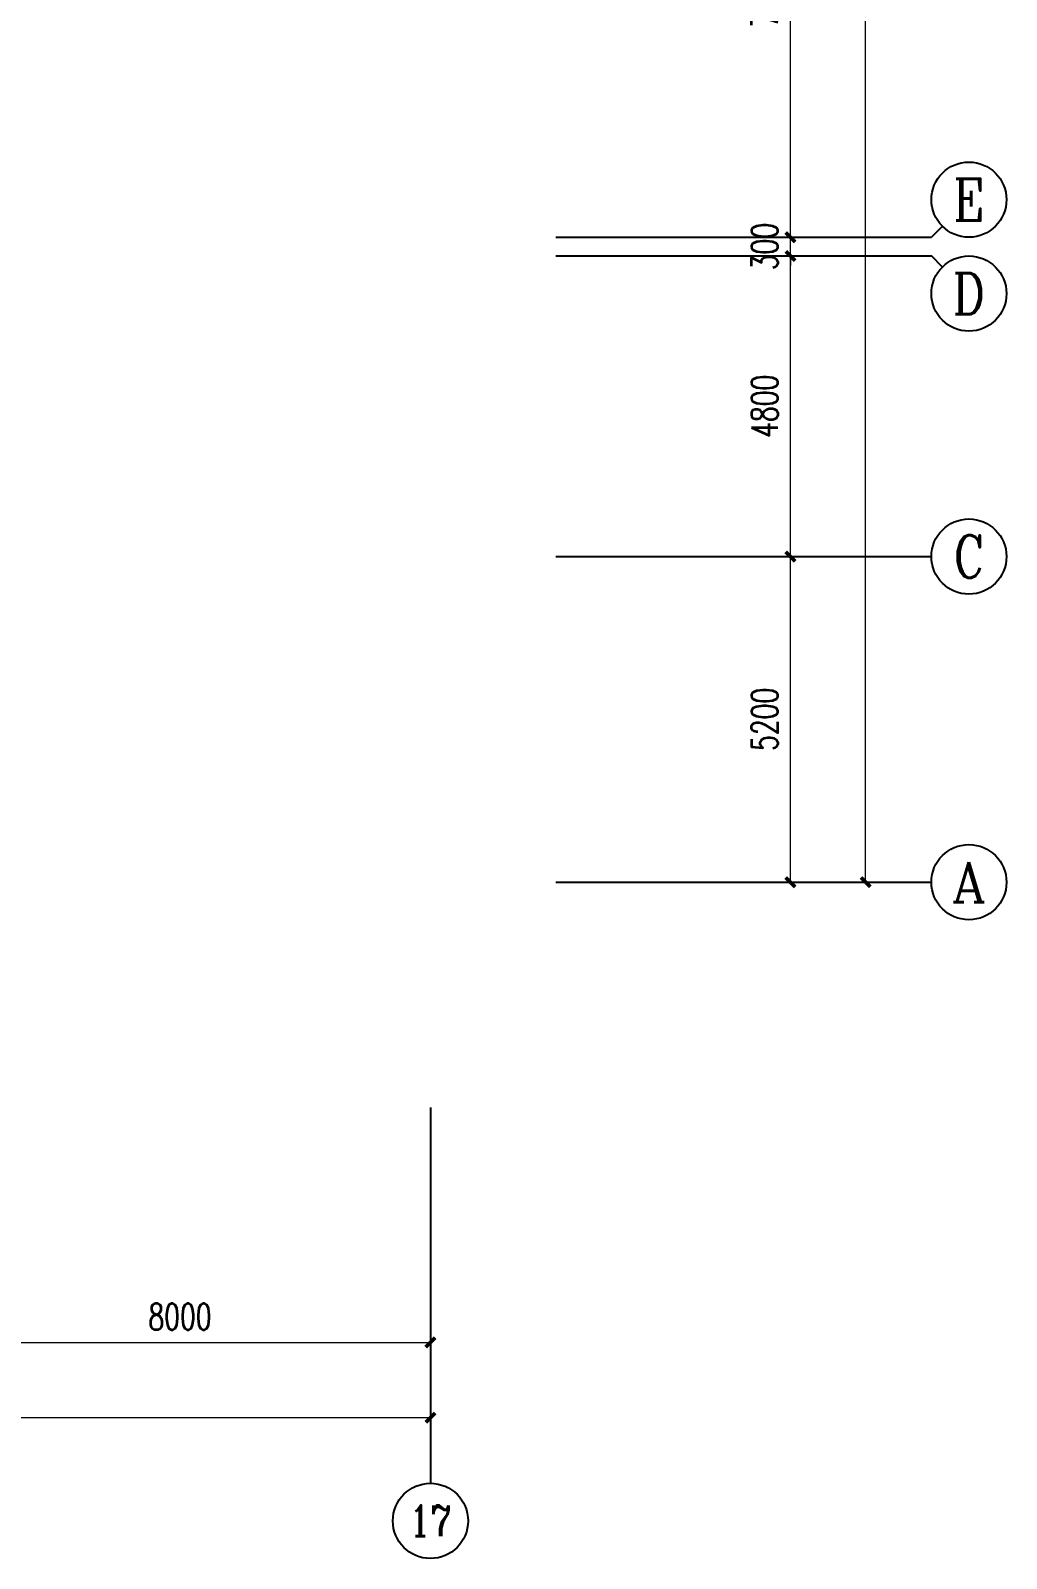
# Model space of a CAD drawing. Extents: x 0 to 302064749, y -59725395 to 1524223.
# Drawn here: x 1604369 to 1619957, y -317437 to -293037 of the extents above; entities that cross this region are included whole.
import ezdxf
from ezdxf.enums import TextEntityAlignment as Align

# ---------------------------------------------------------------- set-up
doc = ezdxf.new("R2010")
doc.units = 0
doc.header["$LTSCALE"] = 1000
doc.linetypes.add('DOTE', pattern=[2.42, 2, -0.2, 0.02, -0.2])
doc.layers.add('AXIS', color=3, linetype='Continuous')
doc.layers.add('AXIS_TEXT', color=7, linetype='Continuous')
doc.layers.add('DOTE', color=1, linetype='DOTE', lineweight=9, plot=False)
doc.layers.get('DOTE').off()
doc.styles.add('_TCH_AXIS', font='COMPLEX', dxfattribs={"bigfont": 'GBCBIG'})
doc.styles.add('A_DIM_T3', font='simplex.shx', dxfattribs={"width": 0.7, "bigfont": 'gbcbig.shx'})
doc.styles.add('COMPLEX', font='COMPLEX')
doc.dimstyles.new('_TCH_ARCH&&150', dxfattribs={"dimtxt": 420, "dimasz": 150, "dimexe": 375, "dimexo": 450, "dimgap": 202.5, "dimtad": 1, "dimdec": 0, "dimzin": 0, "dimdsep": 46, "dimtxsty": 'A_DIM_T3', "dimblk": 'ARCHTICK', "dimcen": 0.09, "dimclrt": 7, "dimazin": 2, "dimtfac": 1, "dimtdec": 0, "dimtix": 1, "dimtmove": 2, "dimatfit": 3, "dimfxl": 150, "dimtolj": 1, "dimtzin": 0, "dimarcsym": 0})

# ---------------------------------------------------------------- blocks, each defined once
blk = doc.blocks.new('_ArchTick')
at = {"color": 0, "linetype": 'ByBlock', "const_width": 0.4}
blk.add_lwpolyline([(-0.5, -0.5), (0.5, 0.5)], dxfattribs=at)
blk = doc.blocks.new('*D108')
at = {"layer": 'AXIS', "color": 0, "lineweight": -2, "transparency": 16777216}
for p, q in [((109150, 76000), (114025, 76000)), ((113650, 0), (113650, 76000)), ((109150, 0), (114025, 0))]:
    blk.add_line(p, q, dxfattribs=at)
at = {"layer": 'Defpoints', "color": 0, "transparency": 16777216}
for p in [(108700, 76000), (113650, 76000), (108700, 0)]:
    blk.add_point(p, dxfattribs=at)
at = {"layer": 'AXIS', "color": 0, "lineweight": -2, "transparency": 16777216, "xscale": 150, "yscale": 150, "zscale": 150}
for p, rotation in [((113650, 76000), 90), ((113650, 0), 270)]:
    blk.add_blockref('_ArchTick', p, dxfattribs=dict(at, rotation=rotation))
at = {"layer": 'AXIS', "color": 7, "transparency": 16777216, "insert": (113237.5, 38000), "char_height": 420, "attachment_point": 5, "rotation": 90, "style": 'A_DIM_T3'}
blk.add_mtext('\\A1;76000', dxfattribs=at)
blk = doc.blocks.new('*D109')
at = {"layer": 'AXIS', "color": 0, "lineweight": -2, "transparency": 16777216}
for p, q in [((109150, 5200), (112825, 5200)), ((112450, 0), (112450, 5200)), ((109150, 0), (112825, 0))]:
    blk.add_line(p, q, dxfattribs=at)
at = {"layer": 'Defpoints', "color": 0, "transparency": 16777216}
for p in [(108700, 5200), (112450, 5200), (108700, 0)]:
    blk.add_point(p, dxfattribs=at)
at = {"layer": 'AXIS', "color": 0, "lineweight": -2, "transparency": 16777216, "xscale": 150, "yscale": 150, "zscale": 150}
for p, rotation in [((112450, 5200), 90), ((112450, 0), 270)]:
    blk.add_blockref('_ArchTick', p, dxfattribs=dict(at, rotation=rotation))
at = {"layer": 'AXIS', "color": 7, "transparency": 16777216, "insert": (112037.5, 2600), "char_height": 420, "attachment_point": 5, "rotation": 90, "style": 'A_DIM_T3'}
blk.add_mtext('\\A1;5200', dxfattribs=at)
blk = doc.blocks.new('*D110')
at = {"layer": 'AXIS', "color": 0, "lineweight": -2, "transparency": 16777216}
for p, q in [((109150, 10000), (112825, 10000)), ((112450, 5200), (112450, 10000)), ((109150, 5200), (112825, 5200))]:
    blk.add_line(p, q, dxfattribs=at)
at = {"layer": 'Defpoints', "color": 0, "transparency": 16777216}
for p in [(108700, 10000), (112450, 10000), (108700, 5200)]:
    blk.add_point(p, dxfattribs=at)
at = {"layer": 'AXIS', "color": 0, "lineweight": -2, "transparency": 16777216, "xscale": 150, "yscale": 150, "zscale": 150}
for p, rotation in [((112450, 10000), 90), ((112450, 5200), 270)]:
    blk.add_blockref('_ArchTick', p, dxfattribs=dict(at, rotation=rotation))
at = {"layer": 'AXIS', "color": 7, "transparency": 16777216, "insert": (112037.5, 7600), "char_height": 420, "attachment_point": 5, "rotation": 90, "style": 'A_DIM_T3'}
blk.add_mtext('\\A1;4800', dxfattribs=at)
blk = doc.blocks.new('*D111')
at = {"layer": 'AXIS', "color": 0, "lineweight": -2, "transparency": 16777216}
for p, q in [((109150, 10300), (112825, 10300)), ((112450, 10300), (112450, 10450)), ((112450, 10000), (112450, 10300)), ((109150, 10000), (112825, 10000)), ((112450, 10000), (112450, 9850))]:
    blk.add_line(p, q, dxfattribs=at)
at = {"layer": 'Defpoints', "color": 0, "transparency": 16777216}
for p in [(108700, 10300), (112450, 10300), (108700, 10000)]:
    blk.add_point(p, dxfattribs=at)
at = {"layer": 'AXIS', "color": 0, "lineweight": -2, "transparency": 16777216, "xscale": 150, "yscale": 150, "zscale": 150}
for p, rotation in [((112450, 10300), 270), ((112450, 10000), 90)]:
    blk.add_blockref('_ArchTick', p, dxfattribs=dict(at, rotation=rotation))
at = {"layer": 'AXIS', "color": 7, "transparency": 16777216, "insert": (112037.5, 10150), "char_height": 420, "attachment_point": 5, "rotation": 90, "style": 'A_DIM_T3'}
blk.add_mtext('\\A1;300', dxfattribs=at)
blk = doc.blocks.new('*D112')
at = {"layer": 'AXIS', "color": 0, "lineweight": -2, "transparency": 16777216}
for p, q in [((109150, 18000), (112825, 18000)), ((112450, 10300), (112450, 18000)), ((109150, 10300), (112825, 10300))]:
    blk.add_line(p, q, dxfattribs=at)
at = {"layer": 'Defpoints', "color": 0, "transparency": 16777216}
for p in [(108700, 18000), (112450, 18000), (108700, 10300)]:
    blk.add_point(p, dxfattribs=at)
at = {"layer": 'AXIS', "color": 0, "lineweight": -2, "transparency": 16777216, "xscale": 150, "yscale": 150, "zscale": 150}
for p, rotation in [((112450, 18000), 90), ((112450, 10300), 270)]:
    blk.add_blockref('_ArchTick', p, dxfattribs=dict(at, rotation=rotation))
at = {"layer": 'AXIS', "color": 7, "transparency": 16777216, "insert": (112037.5, 14150), "char_height": 420, "attachment_point": 5, "rotation": 90, "style": 'A_DIM_T3'}
blk.add_mtext('\\A1;7700', dxfattribs=at)
blk = doc.blocks.new('*D139')
at = {"layer": 'AXIS', "color": 0, "lineweight": -2, "transparency": 16777216}
for p, q in [((0, -4050), (0, -8925)), ((106700, -4050), (106700, -8925)), ((0, -8550), (106700, -8550))]:
    blk.add_line(p, q, dxfattribs=at)
at = {"layer": 'Defpoints', "color": 0, "transparency": 16777216}
for p in [(0, -3600), (106700, -3600), (106700, -8550)]:
    blk.add_point(p, dxfattribs=at)
at = {"layer": 'AXIS', "color": 0, "lineweight": -2, "transparency": 16777216, "xscale": 150, "yscale": 150, "zscale": 150, "rotation": 180}
blk.add_blockref('_ArchTick', (0, -8550), dxfattribs=at)
at = {"layer": 'AXIS', "color": 0, "lineweight": -2, "transparency": 16777216, "xscale": 150, "yscale": 150, "zscale": 150}
blk.add_blockref('_ArchTick', (106700, -8550), dxfattribs=at)
at = {"layer": 'AXIS', "color": 7, "transparency": 16777216, "insert": (53350, -8137.5), "char_height": 420, "attachment_point": 5, "style": 'A_DIM_T3'}
blk.add_mtext('\\A1;106700', dxfattribs=at)
blk = doc.blocks.new('*D155')
at = {"layer": 'AXIS', "color": 0, "lineweight": -2, "transparency": 16777216}
for p, q in [((98700, -4050), (98700, -7725)), ((106700, -4050), (106700, -7725)), ((98700, -7350), (106700, -7350))]:
    blk.add_line(p, q, dxfattribs=at)
at = {"layer": 'Defpoints', "color": 0, "transparency": 16777216}
for p in [(98700, -3600), (106700, -3600), (106700, -7350)]:
    blk.add_point(p, dxfattribs=at)
at = {"layer": 'AXIS', "color": 0, "lineweight": -2, "transparency": 16777216, "xscale": 150, "yscale": 150, "zscale": 150, "rotation": 180}
blk.add_blockref('_ArchTick', (98700, -7350), dxfattribs=at)
at = {"layer": 'AXIS', "color": 0, "lineweight": -2, "transparency": 16777216, "xscale": 150, "yscale": 150, "zscale": 150}
blk.add_blockref('_ArchTick', (106700, -7350), dxfattribs=at)
at = {"layer": 'AXIS', "color": 7, "transparency": 16777216, "insert": (102700, -6937.5), "char_height": 420, "attachment_point": 5, "style": 'A_DIM_T3'}
blk.add_mtext('\\A1;8000', dxfattribs=at)
blk = doc.blocks.new('*D163')
at = {"layer": 'AXIS', "color": 0, "lineweight": -2, "transparency": 16777216}
for p, q in [((109150, 76000), (114025, 76000)), ((113650, 0), (113650, 76000)), ((109150, 0), (114025, 0))]:
    blk.add_line(p, q, dxfattribs=at)
at = {"layer": 'Defpoints', "color": 0, "transparency": 16777216}
for p in [(108700, 76000), (113650, 76000), (108700, 0)]:
    blk.add_point(p, dxfattribs=at)
at = {"layer": 'AXIS', "color": 0, "lineweight": -2, "transparency": 16777216, "xscale": 150, "yscale": 150, "zscale": 150}
for p, rotation in [((113650, 76000), 90), ((113650, 0), 270)]:
    blk.add_blockref('_ArchTick', p, dxfattribs=dict(at, rotation=rotation))
at = {"layer": 'AXIS', "color": 7, "transparency": 16777216, "insert": (113237.5, 38000), "char_height": 420, "attachment_point": 5, "rotation": 90, "style": 'A_DIM_T3'}
blk.add_mtext('\\A1;76000', dxfattribs=at)
blk = doc.blocks.new('*D164')
at = {"layer": 'AXIS', "color": 0, "lineweight": -2, "transparency": 16777216}
for p, q in [((109150, 5200), (112825, 5200)), ((112450, 0), (112450, 5200)), ((109150, 0), (112825, 0))]:
    blk.add_line(p, q, dxfattribs=at)
at = {"layer": 'Defpoints', "color": 0, "transparency": 16777216}
for p in [(108700, 5200), (112450, 5200), (108700, 0)]:
    blk.add_point(p, dxfattribs=at)
at = {"layer": 'AXIS', "color": 0, "lineweight": -2, "transparency": 16777216, "xscale": 150, "yscale": 150, "zscale": 150}
for p, rotation in [((112450, 5200), 90), ((112450, 0), 270)]:
    blk.add_blockref('_ArchTick', p, dxfattribs=dict(at, rotation=rotation))
at = {"layer": 'AXIS', "color": 7, "transparency": 16777216, "insert": (112037.5, 2600), "char_height": 420, "attachment_point": 5, "rotation": 90, "style": 'A_DIM_T3'}
blk.add_mtext('\\A1;5200', dxfattribs=at)
blk = doc.blocks.new('*D165')
at = {"layer": 'AXIS', "color": 0, "lineweight": -2, "transparency": 16777216}
for p, q in [((109150, 10000), (112825, 10000)), ((112450, 5200), (112450, 10000)), ((109150, 5200), (112825, 5200))]:
    blk.add_line(p, q, dxfattribs=at)
at = {"layer": 'Defpoints', "color": 0, "transparency": 16777216}
for p in [(108700, 10000), (112450, 10000), (108700, 5200)]:
    blk.add_point(p, dxfattribs=at)
at = {"layer": 'AXIS', "color": 0, "lineweight": -2, "transparency": 16777216, "xscale": 150, "yscale": 150, "zscale": 150}
for p, rotation in [((112450, 10000), 90), ((112450, 5200), 270)]:
    blk.add_blockref('_ArchTick', p, dxfattribs=dict(at, rotation=rotation))
at = {"layer": 'AXIS', "color": 7, "transparency": 16777216, "insert": (112037.5, 7600), "char_height": 420, "attachment_point": 5, "rotation": 90, "style": 'A_DIM_T3'}
blk.add_mtext('\\A1;4800', dxfattribs=at)
blk = doc.blocks.new('*D166')
at = {"layer": 'AXIS', "color": 0, "lineweight": -2, "transparency": 16777216}
for p, q in [((109150, 10300), (112825, 10300)), ((112450, 10300), (112450, 10450)), ((112450, 10000), (112450, 10300)), ((109150, 10000), (112825, 10000)), ((112450, 10000), (112450, 9850))]:
    blk.add_line(p, q, dxfattribs=at)
at = {"layer": 'Defpoints', "color": 0, "transparency": 16777216}
for p in [(108700, 10300), (112450, 10300), (108700, 10000)]:
    blk.add_point(p, dxfattribs=at)
at = {"layer": 'AXIS', "color": 0, "lineweight": -2, "transparency": 16777216, "xscale": 150, "yscale": 150, "zscale": 150}
for p, rotation in [((112450, 10300), 270), ((112450, 10000), 90)]:
    blk.add_blockref('_ArchTick', p, dxfattribs=dict(at, rotation=rotation))
at = {"layer": 'AXIS', "color": 7, "transparency": 16777216, "insert": (112037.5, 10150), "char_height": 420, "attachment_point": 5, "rotation": 90, "style": 'A_DIM_T3'}
blk.add_mtext('\\A1;300', dxfattribs=at)
blk = doc.blocks.new('*D167')
at = {"layer": 'AXIS', "color": 0, "lineweight": -2, "transparency": 16777216}
for p, q in [((109150, 18000), (112825, 18000)), ((112450, 10300), (112450, 18000)), ((109150, 10300), (112825, 10300))]:
    blk.add_line(p, q, dxfattribs=at)
at = {"layer": 'Defpoints', "color": 0, "transparency": 16777216}
for p in [(108700, 18000), (112450, 18000), (108700, 10300)]:
    blk.add_point(p, dxfattribs=at)
at = {"layer": 'AXIS', "color": 0, "lineweight": -2, "transparency": 16777216, "xscale": 150, "yscale": 150, "zscale": 150}
for p, rotation in [((112450, 18000), 90), ((112450, 10300), 270)]:
    blk.add_blockref('_ArchTick', p, dxfattribs=dict(at, rotation=rotation))
at = {"layer": 'AXIS', "color": 7, "transparency": 16777216, "insert": (112037.5, 14150), "char_height": 420, "attachment_point": 5, "rotation": 90, "style": 'A_DIM_T3'}
blk.add_mtext('\\A1;7700', dxfattribs=at)
blk = doc.blocks.new('*D194')
at = {"layer": 'AXIS', "color": 0, "lineweight": -2, "transparency": 16777216}
for p, q in [((0, -4050), (0, -8925)), ((106700, -4050), (106700, -8925)), ((0, -8550), (106700, -8550))]:
    blk.add_line(p, q, dxfattribs=at)
at = {"layer": 'Defpoints', "color": 0, "transparency": 16777216}
for p in [(0, -3600), (106700, -3600), (106700, -8550)]:
    blk.add_point(p, dxfattribs=at)
at = {"layer": 'AXIS', "color": 0, "lineweight": -2, "transparency": 16777216, "xscale": 150, "yscale": 150, "zscale": 150, "rotation": 180}
blk.add_blockref('_ArchTick', (0, -8550), dxfattribs=at)
at = {"layer": 'AXIS', "color": 0, "lineweight": -2, "transparency": 16777216, "xscale": 150, "yscale": 150, "zscale": 150}
blk.add_blockref('_ArchTick', (106700, -8550), dxfattribs=at)
at = {"layer": 'AXIS', "color": 7, "transparency": 16777216, "insert": (53350, -8137.5), "char_height": 420, "attachment_point": 5, "style": 'A_DIM_T3'}
blk.add_mtext('\\A1;106700', dxfattribs=at)
blk = doc.blocks.new('*D210')
at = {"layer": 'AXIS', "color": 0, "lineweight": -2, "transparency": 16777216}
for p, q in [((98700, -4050), (98700, -7725)), ((106700, -4050), (106700, -7725)), ((98700, -7350), (106700, -7350))]:
    blk.add_line(p, q, dxfattribs=at)
at = {"layer": 'Defpoints', "color": 0, "transparency": 16777216}
for p in [(98700, -3600), (106700, -3600), (106700, -7350)]:
    blk.add_point(p, dxfattribs=at)
at = {"layer": 'AXIS', "color": 0, "lineweight": -2, "transparency": 16777216, "xscale": 150, "yscale": 150, "zscale": 150, "rotation": 180}
blk.add_blockref('_ArchTick', (98700, -7350), dxfattribs=at)
at = {"layer": 'AXIS', "color": 0, "lineweight": -2, "transparency": 16777216, "xscale": 150, "yscale": 150, "zscale": 150}
blk.add_blockref('_ArchTick', (106700, -7350), dxfattribs=at)
at = {"layer": 'AXIS', "color": 7, "transparency": 16777216, "insert": (102700, -6937.5), "char_height": 420, "attachment_point": 5, "style": 'A_DIM_T3'}
blk.add_mtext('\\A1;8000', dxfattribs=at)
blk = doc.blocks.new('*D218')
at = {"layer": 'AXIS', "color": 0, "lineweight": -2, "transparency": 16777216}
for p, q in [((109150, 76000), (114025, 76000)), ((113650, 0), (113650, 76000)), ((109150, 0), (114025, 0))]:
    blk.add_line(p, q, dxfattribs=at)
at = {"layer": 'Defpoints', "color": 0, "transparency": 16777216}
for p in [(108700, 76000), (113650, 76000), (108700, 0)]:
    blk.add_point(p, dxfattribs=at)
at = {"layer": 'AXIS', "color": 0, "lineweight": -2, "transparency": 16777216, "xscale": 150, "yscale": 150, "zscale": 150}
for p, rotation in [((113650, 76000), 90), ((113650, 0), 270)]:
    blk.add_blockref('_ArchTick', p, dxfattribs=dict(at, rotation=rotation))
at = {"layer": 'AXIS', "color": 7, "transparency": 16777216, "insert": (113237.5, 38000), "char_height": 420, "attachment_point": 5, "rotation": 90, "style": 'A_DIM_T3'}
blk.add_mtext('\\A1;76000', dxfattribs=at)
blk = doc.blocks.new('*D219')
at = {"layer": 'AXIS', "color": 0, "lineweight": -2, "transparency": 16777216}
for p, q in [((109150, 5200), (112825, 5200)), ((112450, 0), (112450, 5200)), ((109150, 0), (112825, 0))]:
    blk.add_line(p, q, dxfattribs=at)
at = {"layer": 'Defpoints', "color": 0, "transparency": 16777216}
for p in [(108700, 5200), (112450, 5200), (108700, 0)]:
    blk.add_point(p, dxfattribs=at)
at = {"layer": 'AXIS', "color": 0, "lineweight": -2, "transparency": 16777216, "xscale": 150, "yscale": 150, "zscale": 150}
for p, rotation in [((112450, 5200), 90), ((112450, 0), 270)]:
    blk.add_blockref('_ArchTick', p, dxfattribs=dict(at, rotation=rotation))
at = {"layer": 'AXIS', "color": 7, "transparency": 16777216, "insert": (112037.5, 2600), "char_height": 420, "attachment_point": 5, "rotation": 90, "style": 'A_DIM_T3'}
blk.add_mtext('\\A1;5200', dxfattribs=at)
blk = doc.blocks.new('*D220')
at = {"layer": 'AXIS', "color": 0, "lineweight": -2, "transparency": 16777216}
for p, q in [((109150, 10000), (112825, 10000)), ((112450, 5200), (112450, 10000)), ((109150, 5200), (112825, 5200))]:
    blk.add_line(p, q, dxfattribs=at)
at = {"layer": 'Defpoints', "color": 0, "transparency": 16777216}
for p in [(108700, 10000), (112450, 10000), (108700, 5200)]:
    blk.add_point(p, dxfattribs=at)
at = {"layer": 'AXIS', "color": 0, "lineweight": -2, "transparency": 16777216, "xscale": 150, "yscale": 150, "zscale": 150}
for p, rotation in [((112450, 10000), 90), ((112450, 5200), 270)]:
    blk.add_blockref('_ArchTick', p, dxfattribs=dict(at, rotation=rotation))
at = {"layer": 'AXIS', "color": 7, "transparency": 16777216, "insert": (112037.5, 7600), "char_height": 420, "attachment_point": 5, "rotation": 90, "style": 'A_DIM_T3'}
blk.add_mtext('\\A1;4800', dxfattribs=at)
blk = doc.blocks.new('*D221')
at = {"layer": 'AXIS', "color": 0, "lineweight": -2, "transparency": 16777216}
for p, q in [((109150, 10300), (112825, 10300)), ((112450, 10300), (112450, 10450)), ((112450, 10000), (112450, 10300)), ((109150, 10000), (112825, 10000)), ((112450, 10000), (112450, 9850))]:
    blk.add_line(p, q, dxfattribs=at)
at = {"layer": 'Defpoints', "color": 0, "transparency": 16777216}
for p in [(108700, 10300), (112450, 10300), (108700, 10000)]:
    blk.add_point(p, dxfattribs=at)
at = {"layer": 'AXIS', "color": 0, "lineweight": -2, "transparency": 16777216, "xscale": 150, "yscale": 150, "zscale": 150}
for p, rotation in [((112450, 10300), 270), ((112450, 10000), 90)]:
    blk.add_blockref('_ArchTick', p, dxfattribs=dict(at, rotation=rotation))
at = {"layer": 'AXIS', "color": 7, "transparency": 16777216, "insert": (112037.5, 10150), "char_height": 420, "attachment_point": 5, "rotation": 90, "style": 'A_DIM_T3'}
blk.add_mtext('\\A1;300', dxfattribs=at)
blk = doc.blocks.new('*D222')
at = {"layer": 'AXIS', "color": 0, "lineweight": -2, "transparency": 16777216}
for p, q in [((109150, 18000), (112825, 18000)), ((112450, 10300), (112450, 18000)), ((109150, 10300), (112825, 10300))]:
    blk.add_line(p, q, dxfattribs=at)
at = {"layer": 'Defpoints', "color": 0, "transparency": 16777216}
for p in [(108700, 18000), (112450, 18000), (108700, 10300)]:
    blk.add_point(p, dxfattribs=at)
at = {"layer": 'AXIS', "color": 0, "lineweight": -2, "transparency": 16777216, "xscale": 150, "yscale": 150, "zscale": 150}
for p, rotation in [((112450, 18000), 90), ((112450, 10300), 270)]:
    blk.add_blockref('_ArchTick', p, dxfattribs=dict(at, rotation=rotation))
at = {"layer": 'AXIS', "color": 7, "transparency": 16777216, "insert": (112037.5, 14150), "char_height": 420, "attachment_point": 5, "rotation": 90, "style": 'A_DIM_T3'}
blk.add_mtext('\\A1;7700', dxfattribs=at)
blk = doc.blocks.new('*D249')
at = {"layer": 'AXIS', "color": 0, "lineweight": -2, "transparency": 16777216}
for p, q in [((0, -4050), (0, -8925)), ((106700, -4050), (106700, -8925)), ((0, -8550), (106700, -8550))]:
    blk.add_line(p, q, dxfattribs=at)
at = {"layer": 'Defpoints', "color": 0, "transparency": 16777216}
for p in [(0, -3600), (106700, -3600), (106700, -8550)]:
    blk.add_point(p, dxfattribs=at)
at = {"layer": 'AXIS', "color": 0, "lineweight": -2, "transparency": 16777216, "xscale": 150, "yscale": 150, "zscale": 150, "rotation": 180}
blk.add_blockref('_ArchTick', (0, -8550), dxfattribs=at)
at = {"layer": 'AXIS', "color": 0, "lineweight": -2, "transparency": 16777216, "xscale": 150, "yscale": 150, "zscale": 150}
blk.add_blockref('_ArchTick', (106700, -8550), dxfattribs=at)
at = {"layer": 'AXIS', "color": 7, "transparency": 16777216, "insert": (53350, -8137.5), "char_height": 420, "attachment_point": 5, "style": 'A_DIM_T3'}
blk.add_mtext('\\A1;106700', dxfattribs=at)
blk = doc.blocks.new('*D265')
at = {"layer": 'AXIS', "color": 0, "lineweight": -2, "transparency": 16777216}
for p, q in [((98700, -4050), (98700, -7725)), ((106700, -4050), (106700, -7725)), ((98700, -7350), (106700, -7350))]:
    blk.add_line(p, q, dxfattribs=at)
at = {"layer": 'Defpoints', "color": 0, "transparency": 16777216}
for p in [(98700, -3600), (106700, -3600), (106700, -7350)]:
    blk.add_point(p, dxfattribs=at)
at = {"layer": 'AXIS', "color": 0, "lineweight": -2, "transparency": 16777216, "xscale": 150, "yscale": 150, "zscale": 150, "rotation": 180}
blk.add_blockref('_ArchTick', (98700, -7350), dxfattribs=at)
at = {"layer": 'AXIS', "color": 0, "lineweight": -2, "transparency": 16777216, "xscale": 150, "yscale": 150, "zscale": 150}
blk.add_blockref('_ArchTick', (106700, -7350), dxfattribs=at)
at = {"layer": 'AXIS', "color": 7, "transparency": 16777216, "insert": (102700, -6937.5), "char_height": 420, "attachment_point": 5, "style": 'A_DIM_T3'}
blk.add_mtext('\\A1;8000', dxfattribs=at)
blk = doc.blocks.new('*D273')
at = {"layer": 'AXIS', "color": 0, "lineweight": -2, "transparency": 16777216}
for p, q in [((109150, 76000), (114025, 76000)), ((113650, 0), (113650, 76000)), ((109150, 0), (114025, 0))]:
    blk.add_line(p, q, dxfattribs=at)
at = {"layer": 'Defpoints', "color": 0, "transparency": 16777216}
for p in [(108700, 76000), (113650, 76000), (108700, 0)]:
    blk.add_point(p, dxfattribs=at)
at = {"layer": 'AXIS', "color": 0, "lineweight": -2, "transparency": 16777216, "xscale": 150, "yscale": 150, "zscale": 150}
for p, rotation in [((113650, 76000), 90), ((113650, 0), 270)]:
    blk.add_blockref('_ArchTick', p, dxfattribs=dict(at, rotation=rotation))
at = {"layer": 'AXIS', "color": 7, "transparency": 16777216, "insert": (113237.5, 38000), "char_height": 420, "attachment_point": 5, "rotation": 90, "style": 'A_DIM_T3'}
blk.add_mtext('\\A1;76000', dxfattribs=at)
blk = doc.blocks.new('*D274')
at = {"layer": 'AXIS', "color": 0, "lineweight": -2, "transparency": 16777216}
for p, q in [((109150, 5200), (112825, 5200)), ((112450, 0), (112450, 5200)), ((109150, 0), (112825, 0))]:
    blk.add_line(p, q, dxfattribs=at)
at = {"layer": 'Defpoints', "color": 0, "transparency": 16777216}
for p in [(108700, 5200), (112450, 5200), (108700, 0)]:
    blk.add_point(p, dxfattribs=at)
at = {"layer": 'AXIS', "color": 0, "lineweight": -2, "transparency": 16777216, "xscale": 150, "yscale": 150, "zscale": 150}
for p, rotation in [((112450, 5200), 90), ((112450, 0), 270)]:
    blk.add_blockref('_ArchTick', p, dxfattribs=dict(at, rotation=rotation))
at = {"layer": 'AXIS', "color": 7, "transparency": 16777216, "insert": (112037.5, 2600), "char_height": 420, "attachment_point": 5, "rotation": 90, "style": 'A_DIM_T3'}
blk.add_mtext('\\A1;5200', dxfattribs=at)
blk = doc.blocks.new('*D275')
at = {"layer": 'AXIS', "color": 0, "lineweight": -2, "transparency": 16777216}
for p, q in [((109150, 10000), (112825, 10000)), ((112450, 5200), (112450, 10000)), ((109150, 5200), (112825, 5200))]:
    blk.add_line(p, q, dxfattribs=at)
at = {"layer": 'Defpoints', "color": 0, "transparency": 16777216}
for p in [(108700, 10000), (112450, 10000), (108700, 5200)]:
    blk.add_point(p, dxfattribs=at)
at = {"layer": 'AXIS', "color": 0, "lineweight": -2, "transparency": 16777216, "xscale": 150, "yscale": 150, "zscale": 150}
for p, rotation in [((112450, 10000), 90), ((112450, 5200), 270)]:
    blk.add_blockref('_ArchTick', p, dxfattribs=dict(at, rotation=rotation))
at = {"layer": 'AXIS', "color": 7, "transparency": 16777216, "insert": (112037.5, 7600), "char_height": 420, "attachment_point": 5, "rotation": 90, "style": 'A_DIM_T3'}
blk.add_mtext('\\A1;4800', dxfattribs=at)
blk = doc.blocks.new('*D276')
at = {"layer": 'AXIS', "color": 0, "lineweight": -2, "transparency": 16777216}
for p, q in [((109150, 10300), (112825, 10300)), ((112450, 10300), (112450, 10450)), ((112450, 10000), (112450, 10300)), ((109150, 10000), (112825, 10000)), ((112450, 10000), (112450, 9850))]:
    blk.add_line(p, q, dxfattribs=at)
at = {"layer": 'Defpoints', "color": 0, "transparency": 16777216}
for p in [(108700, 10300), (112450, 10300), (108700, 10000)]:
    blk.add_point(p, dxfattribs=at)
at = {"layer": 'AXIS', "color": 0, "lineweight": -2, "transparency": 16777216, "xscale": 150, "yscale": 150, "zscale": 150}
for p, rotation in [((112450, 10300), 270), ((112450, 10000), 90)]:
    blk.add_blockref('_ArchTick', p, dxfattribs=dict(at, rotation=rotation))
at = {"layer": 'AXIS', "color": 7, "transparency": 16777216, "insert": (112037.5, 10150), "char_height": 420, "attachment_point": 5, "rotation": 90, "style": 'A_DIM_T3'}
blk.add_mtext('\\A1;300', dxfattribs=at)
blk = doc.blocks.new('*D277')
at = {"layer": 'AXIS', "color": 0, "lineweight": -2, "transparency": 16777216}
for p, q in [((109150, 18000), (112825, 18000)), ((112450, 10300), (112450, 18000)), ((109150, 10300), (112825, 10300))]:
    blk.add_line(p, q, dxfattribs=at)
at = {"layer": 'Defpoints', "color": 0, "transparency": 16777216}
for p in [(108700, 18000), (112450, 18000), (108700, 10300)]:
    blk.add_point(p, dxfattribs=at)
at = {"layer": 'AXIS', "color": 0, "lineweight": -2, "transparency": 16777216, "xscale": 150, "yscale": 150, "zscale": 150}
for p, rotation in [((112450, 18000), 90), ((112450, 10300), 270)]:
    blk.add_blockref('_ArchTick', p, dxfattribs=dict(at, rotation=rotation))
at = {"layer": 'AXIS', "color": 7, "transparency": 16777216, "insert": (112037.5, 14150), "char_height": 420, "attachment_point": 5, "rotation": 90, "style": 'A_DIM_T3'}
blk.add_mtext('\\A1;7700', dxfattribs=at)
blk = doc.blocks.new('*D304')
at = {"layer": 'AXIS', "color": 0, "lineweight": -2, "transparency": 16777216}
for p, q in [((0, -4050), (0, -8925)), ((106700, -4050), (106700, -8925)), ((0, -8550), (106700, -8550))]:
    blk.add_line(p, q, dxfattribs=at)
at = {"layer": 'Defpoints', "color": 0, "transparency": 16777216}
for p in [(0, -3600), (106700, -3600), (106700, -8550)]:
    blk.add_point(p, dxfattribs=at)
at = {"layer": 'AXIS', "color": 0, "lineweight": -2, "transparency": 16777216, "xscale": 150, "yscale": 150, "zscale": 150, "rotation": 180}
blk.add_blockref('_ArchTick', (0, -8550), dxfattribs=at)
at = {"layer": 'AXIS', "color": 0, "lineweight": -2, "transparency": 16777216, "xscale": 150, "yscale": 150, "zscale": 150}
blk.add_blockref('_ArchTick', (106700, -8550), dxfattribs=at)
at = {"layer": 'AXIS', "color": 7, "transparency": 16777216, "insert": (53350, -8137.5), "char_height": 420, "attachment_point": 5, "style": 'A_DIM_T3'}
blk.add_mtext('\\A1;106700', dxfattribs=at)
blk = doc.blocks.new('*D320')
at = {"layer": 'AXIS', "color": 0, "lineweight": -2, "transparency": 16777216}
for p, q in [((98700, -4050), (98700, -7725)), ((106700, -4050), (106700, -7725)), ((98700, -7350), (106700, -7350))]:
    blk.add_line(p, q, dxfattribs=at)
at = {"layer": 'Defpoints', "color": 0, "transparency": 16777216}
for p in [(98700, -3600), (106700, -3600), (106700, -7350)]:
    blk.add_point(p, dxfattribs=at)
at = {"layer": 'AXIS', "color": 0, "lineweight": -2, "transparency": 16777216, "xscale": 150, "yscale": 150, "zscale": 150, "rotation": 180}
blk.add_blockref('_ArchTick', (98700, -7350), dxfattribs=at)
at = {"layer": 'AXIS', "color": 0, "lineweight": -2, "transparency": 16777216, "xscale": 150, "yscale": 150, "zscale": 150}
blk.add_blockref('_ArchTick', (106700, -7350), dxfattribs=at)
at = {"layer": 'AXIS', "color": 7, "transparency": 16777216, "insert": (102700, -6937.5), "char_height": 420, "attachment_point": 5, "style": 'A_DIM_T3'}
blk.add_mtext('\\A1;8000', dxfattribs=at)
blk = doc.blocks.new('*D328')
at = {"layer": 'AXIS', "color": 0, "lineweight": -2, "transparency": 16777216}
for p, q in [((109150, 76000), (114025, 76000)), ((113650, 0), (113650, 76000)), ((109150, 0), (114025, 0))]:
    blk.add_line(p, q, dxfattribs=at)
at = {"layer": 'Defpoints', "color": 0, "transparency": 16777216}
for p in [(108700, 76000), (113650, 76000), (108700, 0)]:
    blk.add_point(p, dxfattribs=at)
at = {"layer": 'AXIS', "color": 0, "lineweight": -2, "transparency": 16777216, "xscale": 150, "yscale": 150, "zscale": 150}
for p, rotation in [((113650, 76000), 90), ((113650, 0), 270)]:
    blk.add_blockref('_ArchTick', p, dxfattribs=dict(at, rotation=rotation))
at = {"layer": 'AXIS', "color": 7, "transparency": 16777216, "insert": (113237.5, 38000), "char_height": 420, "attachment_point": 5, "rotation": 90, "style": 'A_DIM_T3'}
blk.add_mtext('\\A1;76000', dxfattribs=at)
blk = doc.blocks.new('*D329')
at = {"layer": 'AXIS', "color": 0, "lineweight": -2, "transparency": 16777216}
for p, q in [((109150, 5200), (112825, 5200)), ((112450, 0), (112450, 5200)), ((109150, 0), (112825, 0))]:
    blk.add_line(p, q, dxfattribs=at)
at = {"layer": 'Defpoints', "color": 0, "transparency": 16777216}
for p in [(108700, 5200), (112450, 5200), (108700, 0)]:
    blk.add_point(p, dxfattribs=at)
at = {"layer": 'AXIS', "color": 0, "lineweight": -2, "transparency": 16777216, "xscale": 150, "yscale": 150, "zscale": 150}
for p, rotation in [((112450, 5200), 90), ((112450, 0), 270)]:
    blk.add_blockref('_ArchTick', p, dxfattribs=dict(at, rotation=rotation))
at = {"layer": 'AXIS', "color": 7, "transparency": 16777216, "insert": (112037.5, 2600), "char_height": 420, "attachment_point": 5, "rotation": 90, "style": 'A_DIM_T3'}
blk.add_mtext('\\A1;5200', dxfattribs=at)
blk = doc.blocks.new('*D330')
at = {"layer": 'AXIS', "color": 0, "lineweight": -2, "transparency": 16777216}
for p, q in [((109150, 10000), (112825, 10000)), ((112450, 5200), (112450, 10000)), ((109150, 5200), (112825, 5200))]:
    blk.add_line(p, q, dxfattribs=at)
at = {"layer": 'Defpoints', "color": 0, "transparency": 16777216}
for p in [(108700, 10000), (112450, 10000), (108700, 5200)]:
    blk.add_point(p, dxfattribs=at)
at = {"layer": 'AXIS', "color": 0, "lineweight": -2, "transparency": 16777216, "xscale": 150, "yscale": 150, "zscale": 150}
for p, rotation in [((112450, 10000), 90), ((112450, 5200), 270)]:
    blk.add_blockref('_ArchTick', p, dxfattribs=dict(at, rotation=rotation))
at = {"layer": 'AXIS', "color": 7, "transparency": 16777216, "insert": (112037.5, 7600), "char_height": 420, "attachment_point": 5, "rotation": 90, "style": 'A_DIM_T3'}
blk.add_mtext('\\A1;4800', dxfattribs=at)
blk = doc.blocks.new('*D331')
at = {"layer": 'AXIS', "color": 0, "lineweight": -2, "transparency": 16777216}
for p, q in [((109150, 10300), (112825, 10300)), ((112450, 10300), (112450, 10450)), ((112450, 10000), (112450, 10300)), ((109150, 10000), (112825, 10000)), ((112450, 10000), (112450, 9850))]:
    blk.add_line(p, q, dxfattribs=at)
at = {"layer": 'Defpoints', "color": 0, "transparency": 16777216}
for p in [(108700, 10300), (112450, 10300), (108700, 10000)]:
    blk.add_point(p, dxfattribs=at)
at = {"layer": 'AXIS', "color": 0, "lineweight": -2, "transparency": 16777216, "xscale": 150, "yscale": 150, "zscale": 150}
for p, rotation in [((112450, 10300), 270), ((112450, 10000), 90)]:
    blk.add_blockref('_ArchTick', p, dxfattribs=dict(at, rotation=rotation))
at = {"layer": 'AXIS', "color": 7, "transparency": 16777216, "insert": (112037.5, 10150), "char_height": 420, "attachment_point": 5, "rotation": 90, "style": 'A_DIM_T3'}
blk.add_mtext('\\A1;300', dxfattribs=at)
blk = doc.blocks.new('*D332')
at = {"layer": 'AXIS', "color": 0, "lineweight": -2, "transparency": 16777216}
for p, q in [((109150, 18000), (112825, 18000)), ((112450, 10300), (112450, 18000)), ((109150, 10300), (112825, 10300))]:
    blk.add_line(p, q, dxfattribs=at)
at = {"layer": 'Defpoints', "color": 0, "transparency": 16777216}
for p in [(108700, 18000), (112450, 18000), (108700, 10300)]:
    blk.add_point(p, dxfattribs=at)
at = {"layer": 'AXIS', "color": 0, "lineweight": -2, "transparency": 16777216, "xscale": 150, "yscale": 150, "zscale": 150}
for p, rotation in [((112450, 18000), 90), ((112450, 10300), 270)]:
    blk.add_blockref('_ArchTick', p, dxfattribs=dict(at, rotation=rotation))
at = {"layer": 'AXIS', "color": 7, "transparency": 16777216, "insert": (112037.5, 14150), "char_height": 420, "attachment_point": 5, "rotation": 90, "style": 'A_DIM_T3'}
blk.add_mtext('\\A1;7700', dxfattribs=at)
blk = doc.blocks.new('*D359')
at = {"layer": 'AXIS', "color": 0, "lineweight": -2, "transparency": 16777216}
for p, q in [((0, -4050), (0, -8925)), ((106700, -4050), (106700, -8925)), ((0, -8550), (106700, -8550))]:
    blk.add_line(p, q, dxfattribs=at)
at = {"layer": 'Defpoints', "color": 0, "transparency": 16777216}
for p in [(0, -3600), (106700, -3600), (106700, -8550)]:
    blk.add_point(p, dxfattribs=at)
at = {"layer": 'AXIS', "color": 0, "lineweight": -2, "transparency": 16777216, "xscale": 150, "yscale": 150, "zscale": 150, "rotation": 180}
blk.add_blockref('_ArchTick', (0, -8550), dxfattribs=at)
at = {"layer": 'AXIS', "color": 0, "lineweight": -2, "transparency": 16777216, "xscale": 150, "yscale": 150, "zscale": 150}
blk.add_blockref('_ArchTick', (106700, -8550), dxfattribs=at)
at = {"layer": 'AXIS', "color": 7, "transparency": 16777216, "insert": (53350, -8137.5), "char_height": 420, "attachment_point": 5, "style": 'A_DIM_T3'}
blk.add_mtext('\\A1;106700', dxfattribs=at)
blk = doc.blocks.new('*D375')
at = {"layer": 'AXIS', "color": 0, "lineweight": -2, "transparency": 16777216}
for p, q in [((98700, -4050), (98700, -7725)), ((106700, -4050), (106700, -7725)), ((98700, -7350), (106700, -7350))]:
    blk.add_line(p, q, dxfattribs=at)
at = {"layer": 'Defpoints', "color": 0, "transparency": 16777216}
for p in [(98700, -3600), (106700, -3600), (106700, -7350)]:
    blk.add_point(p, dxfattribs=at)
at = {"layer": 'AXIS', "color": 0, "lineweight": -2, "transparency": 16777216, "xscale": 150, "yscale": 150, "zscale": 150, "rotation": 180}
blk.add_blockref('_ArchTick', (98700, -7350), dxfattribs=at)
at = {"layer": 'AXIS', "color": 0, "lineweight": -2, "transparency": 16777216, "xscale": 150, "yscale": 150, "zscale": 150}
blk.add_blockref('_ArchTick', (106700, -7350), dxfattribs=at)
at = {"layer": 'AXIS', "color": 7, "transparency": 16777216, "insert": (102700, -6937.5), "char_height": 420, "attachment_point": 5, "style": 'A_DIM_T3'}
blk.add_mtext('\\A1;8000', dxfattribs=at)
blk = doc.blocks.new('_AXISO')
blk.add_circle((0, 0), 0.5)
at = {"layer": 'AXIS_TEXT', "style": 'COMPLEX', "width": 1.041667}
blk.add_attdef('A', text='', height=0.56, dxfattribs=at).set_placement((-0.25, -0.28), (0.25, -0.28), align=Align.FIT)
blk = doc.blocks.new('*D384')
at = {"layer": 'AXIS', "color": 0, "lineweight": -2, "transparency": 16777216}
for p, q in [((109150, 76000), (114025, 76000)), ((113650, 0), (113650, 76000)), ((109150, 0), (114025, 0))]:
    blk.add_line(p, q, dxfattribs=at)
at = {"layer": 'Defpoints', "color": 0, "transparency": 16777216}
for p in [(108700, 76000), (113650, 76000), (108700, 0)]:
    blk.add_point(p, dxfattribs=at)
at = {"layer": 'AXIS', "color": 0, "lineweight": -2, "transparency": 16777216, "xscale": 150, "yscale": 150, "zscale": 150}
for p, rotation in [((113650, 76000), 90), ((113650, 0), 270)]:
    blk.add_blockref('_ArchTick', p, dxfattribs=dict(at, rotation=rotation))
at = {"layer": 'AXIS', "color": 7, "transparency": 16777216, "insert": (113237.5, 38000), "char_height": 420, "attachment_point": 5, "rotation": 90, "style": 'A_DIM_T3'}
blk.add_mtext('\\A1;76000', dxfattribs=at)
blk = doc.blocks.new('*D385')
at = {"layer": 'AXIS', "color": 0, "lineweight": -2, "transparency": 16777216}
for p, q in [((109150, 5200), (112825, 5200)), ((112450, 0), (112450, 5200)), ((109150, 0), (112825, 0))]:
    blk.add_line(p, q, dxfattribs=at)
at = {"layer": 'Defpoints', "color": 0, "transparency": 16777216}
for p in [(108700, 5200), (112450, 5200), (108700, 0)]:
    blk.add_point(p, dxfattribs=at)
at = {"layer": 'AXIS', "color": 0, "lineweight": -2, "transparency": 16777216, "xscale": 150, "yscale": 150, "zscale": 150}
for p, rotation in [((112450, 5200), 90), ((112450, 0), 270)]:
    blk.add_blockref('_ArchTick', p, dxfattribs=dict(at, rotation=rotation))
at = {"layer": 'AXIS', "color": 7, "transparency": 16777216, "insert": (112037.5, 2600), "char_height": 420, "attachment_point": 5, "rotation": 90, "style": 'A_DIM_T3'}
blk.add_mtext('\\A1;5200', dxfattribs=at)
blk = doc.blocks.new('*D386')
at = {"layer": 'AXIS', "color": 0, "lineweight": -2, "transparency": 16777216}
for p, q in [((109150, 10000), (112825, 10000)), ((112450, 5200), (112450, 10000)), ((109150, 5200), (112825, 5200))]:
    blk.add_line(p, q, dxfattribs=at)
at = {"layer": 'Defpoints', "color": 0, "transparency": 16777216}
for p in [(108700, 10000), (112450, 10000), (108700, 5200)]:
    blk.add_point(p, dxfattribs=at)
at = {"layer": 'AXIS', "color": 0, "lineweight": -2, "transparency": 16777216, "xscale": 150, "yscale": 150, "zscale": 150}
for p, rotation in [((112450, 10000), 90), ((112450, 5200), 270)]:
    blk.add_blockref('_ArchTick', p, dxfattribs=dict(at, rotation=rotation))
at = {"layer": 'AXIS', "color": 7, "transparency": 16777216, "insert": (112037.5, 7600), "char_height": 420, "attachment_point": 5, "rotation": 90, "style": 'A_DIM_T3'}
blk.add_mtext('\\A1;4800', dxfattribs=at)
blk = doc.blocks.new('*D387')
at = {"layer": 'AXIS', "color": 0, "lineweight": -2, "transparency": 16777216}
for p, q in [((109150, 10300), (112825, 10300)), ((112450, 10300), (112450, 10450)), ((112450, 10000), (112450, 10300)), ((109150, 10000), (112825, 10000)), ((112450, 10000), (112450, 9850))]:
    blk.add_line(p, q, dxfattribs=at)
at = {"layer": 'Defpoints', "color": 0, "transparency": 16777216}
for p in [(108700, 10300), (112450, 10300), (108700, 10000)]:
    blk.add_point(p, dxfattribs=at)
at = {"layer": 'AXIS', "color": 0, "lineweight": -2, "transparency": 16777216, "xscale": 150, "yscale": 150, "zscale": 150}
for p, rotation in [((112450, 10300), 270), ((112450, 10000), 90)]:
    blk.add_blockref('_ArchTick', p, dxfattribs=dict(at, rotation=rotation))
at = {"layer": 'AXIS', "color": 7, "transparency": 16777216, "insert": (112037.5, 10150), "char_height": 420, "attachment_point": 5, "rotation": 90, "style": 'A_DIM_T3'}
blk.add_mtext('\\A1;300', dxfattribs=at)
blk = doc.blocks.new('*D388')
at = {"layer": 'AXIS', "color": 0, "lineweight": -2, "transparency": 16777216}
for p, q in [((109150, 18000), (112825, 18000)), ((112450, 10300), (112450, 18000)), ((109150, 10300), (112825, 10300))]:
    blk.add_line(p, q, dxfattribs=at)
at = {"layer": 'Defpoints', "color": 0, "transparency": 16777216}
for p in [(108700, 18000), (112450, 18000), (108700, 10300)]:
    blk.add_point(p, dxfattribs=at)
at = {"layer": 'AXIS', "color": 0, "lineweight": -2, "transparency": 16777216, "xscale": 150, "yscale": 150, "zscale": 150}
for p, rotation in [((112450, 18000), 90), ((112450, 10300), 270)]:
    blk.add_blockref('_ArchTick', p, dxfattribs=dict(at, rotation=rotation))
at = {"layer": 'AXIS', "color": 7, "transparency": 16777216, "insert": (112037.5, 14150), "char_height": 420, "attachment_point": 5, "rotation": 90, "style": 'A_DIM_T3'}
blk.add_mtext('\\A1;7700', dxfattribs=at)
blk = doc.blocks.new('*D415')
at = {"layer": 'AXIS', "color": 0, "lineweight": -2, "transparency": 16777216}
for p, q in [((0, -4050), (0, -8925)), ((106700, -4050), (106700, -8925)), ((0, -8550), (106700, -8550))]:
    blk.add_line(p, q, dxfattribs=at)
at = {"layer": 'Defpoints', "color": 0, "transparency": 16777216}
for p in [(0, -3600), (106700, -3600), (106700, -8550)]:
    blk.add_point(p, dxfattribs=at)
at = {"layer": 'AXIS', "color": 0, "lineweight": -2, "transparency": 16777216, "xscale": 150, "yscale": 150, "zscale": 150, "rotation": 180}
blk.add_blockref('_ArchTick', (0, -8550), dxfattribs=at)
at = {"layer": 'AXIS', "color": 0, "lineweight": -2, "transparency": 16777216, "xscale": 150, "yscale": 150, "zscale": 150}
blk.add_blockref('_ArchTick', (106700, -8550), dxfattribs=at)
at = {"layer": 'AXIS', "color": 7, "transparency": 16777216, "insert": (53350, -8137.5), "char_height": 420, "attachment_point": 5, "style": 'A_DIM_T3'}
blk.add_mtext('\\A1;106700', dxfattribs=at)
blk = doc.blocks.new('*D431')
at = {"layer": 'AXIS', "color": 0, "lineweight": -2, "transparency": 16777216}
for p, q in [((98700, -4050), (98700, -7725)), ((106700, -4050), (106700, -7725)), ((98700, -7350), (106700, -7350))]:
    blk.add_line(p, q, dxfattribs=at)
at = {"layer": 'Defpoints', "color": 0, "transparency": 16777216}
for p in [(98700, -3600), (106700, -3600), (106700, -7350)]:
    blk.add_point(p, dxfattribs=at)
at = {"layer": 'AXIS', "color": 0, "lineweight": -2, "transparency": 16777216, "xscale": 150, "yscale": 150, "zscale": 150, "rotation": 180}
blk.add_blockref('_ArchTick', (98700, -7350), dxfattribs=at)
at = {"layer": 'AXIS', "color": 0, "lineweight": -2, "transparency": 16777216, "xscale": 150, "yscale": 150, "zscale": 150}
blk.add_blockref('_ArchTick', (106700, -7350), dxfattribs=at)
at = {"layer": 'AXIS', "color": 7, "transparency": 16777216, "insert": (102700, -6937.5), "char_height": 420, "attachment_point": 5, "style": 'A_DIM_T3'}
blk.add_mtext('\\A1;8000', dxfattribs=at)
blk = doc.blocks.new('A$Cfdce661d')
at = {"layer": 'AXIS'}
for p, q in [((108700, 10300), (114700, 10300)), ((114875.7, 10475.7), (114700, 10300)), ((108700, 10000), (114700, 10000)), ((114875.7, 9824.3), (114700, 10000)), ((108700, 5200), (114700, 5200)), ((108700, 0), (114700, 0)), ((106700, -3600), (106700, -9600))]:
    blk.add_line(p, q, dxfattribs=at)
ref = blk.add_blockref('_AXISO', (115300, 10900), dxfattribs=dict(at, xscale=1200, yscale=1200, zscale=1200))
ref.add_attrib('A', 'E', dxfattribs={"layer": 'AXIS_TEXT', "height": 668.2, "style": '_TCH_AXIS'}).set_placement((115045.5, 10565.9), (115554.5, 10565.9), align=Align.FIT)
ref = blk.add_blockref('_AXISO', (115300, 9400), dxfattribs=dict(at, xscale=1200, yscale=1200, zscale=1200))
ref.add_attrib('A', 'D', dxfattribs={"layer": 'AXIS_TEXT', "height": 652.9, "style": '_TCH_AXIS'}).set_placement((115035.7, 9073.6), (115564.3, 9073.6), align=Align.FIT)
ref = blk.add_blockref('_AXISO', (115300, 5200), dxfattribs=dict(at, xscale=1200, yscale=1200, zscale=1200))
ref.add_attrib('A', 'C', dxfattribs={"layer": 'AXIS_TEXT', "height": 683.5, "style": '_TCH_AXIS'}).set_placement((115055.9, 4858.2), (115544.1, 4858.2), align=Align.FIT)
ref = blk.add_blockref('_AXISO', (115300, 0), dxfattribs=dict(at, xscale=1200, yscale=1200, zscale=1200))
ref.add_attrib('A', 'A', dxfattribs={"layer": 'AXIS_TEXT', "height": 637.8, "style": '_TCH_AXIS'}).set_placement((115026.7, -318.9), (115573.3, -318.9), align=Align.FIT)
ref = blk.add_blockref('_AXISO', (106700, -10200), dxfattribs=dict(at, xscale=1200, yscale=1200, zscale=1200))
ref.add_attrib('A', '17', dxfattribs={"layer": 'AXIS_TEXT', "height": 492.67, "style": '_TCH_AXIS'}).set_placement((106359.8, -10446.3), (107040.2, -10446.3), align=Align.FIT)
for p1, p2, distance, picture, middle in [((108700, 0), (108700, 76000), -4950, '*D108', (113237.5, 38000)), ((108700, 0), (108700, 76000), -4950, '*D163', (113237.5, 38000)), ((108700, 0), (108700, 76000), -4950, '*D218', (113237.5, 38000)), ((108700, 0), (108700, 76000), -4950, '*D273', (113237.5, 38000)), ((108700, 0), (108700, 76000), -4950, '*D328', (113237.5, 38000)), ((108700, 0), (108700, 76000), -4950, '*D384', (113237.5, 38000)), ((108700, 10300), (108700, 18000), -3750, '*D112', (112037.5, 14150)), ((108700, 10300), (108700, 18000), -3750, '*D167', (112037.5, 14150)), ((108700, 10300), (108700, 18000), -3750, '*D222', (112037.5, 14150)), ((108700, 10300), (108700, 18000), -3750, '*D277', (112037.5, 14150)), ((108700, 10300), (108700, 18000), -3750, '*D332', (112037.5, 14150)), ((108700, 10300), (108700, 18000), -3750, '*D388', (112037.5, 14150)), ((108700, 10000), (108700, 10300), -3750, '*D111', (112037.5, 10150)), ((108700, 10000), (108700, 10300), -3750, '*D166', (112037.5, 10150)), ((108700, 10000), (108700, 10300), -3750, '*D221', (112037.5, 10150)), ((108700, 10000), (108700, 10300), -3750, '*D276', (112037.5, 10150)), ((108700, 10000), (108700, 10300), -3750, '*D331', (112037.5, 10150)), ((108700, 10000), (108700, 10300), -3750, '*D387', (112037.5, 10150)), ((108700, 5200), (108700, 10000), -3750, '*D110', (112037.5, 7600)), ((108700, 5200), (108700, 10000), -3750, '*D165', (112037.5, 7600)), ((108700, 5200), (108700, 10000), -3750, '*D220', (112037.5, 7600)), ((108700, 5200), (108700, 10000), -3750, '*D275', (112037.5, 7600)), ((108700, 5200), (108700, 10000), -3750, '*D330', (112037.5, 7600)), ((108700, 5200), (108700, 10000), -3750, '*D386', (112037.5, 7600)), ((108700, 0), (108700, 5200), -3750, '*D109', (112037.5, 2600)), ((108700, 0), (108700, 5200), -3750, '*D164', (112037.5, 2600)), ((108700, 0), (108700, 5200), -3750, '*D219', (112037.5, 2600)), ((108700, 0), (108700, 5200), -3750, '*D274', (112037.5, 2600)), ((108700, 0), (108700, 5200), -3750, '*D329', (112037.5, 2600)), ((108700, 0), (108700, 5200), -3750, '*D385', (112037.5, 2600)), ((0, -3600), (106700, -3600), -4950, '*D139', (53350, -8137.5)), ((0, -3600), (106700, -3600), -4950, '*D194', (53350, -8137.5)), ((0, -3600), (106700, -3600), -4950, '*D249', (53350, -8137.5)), ((0, -3600), (106700, -3600), -4950, '*D304', (53350, -8137.5)), ((0, -3600), (106700, -3600), -4950, '*D359', (53350, -8137.5)), ((0, -3600), (106700, -3600), -4950, '*D415', (53350, -8137.5)), ((98700, -3600), (106700, -3600), -3750, '*D155', (102700, -6937.5)), ((98700, -3600), (106700, -3600), -3750, '*D210', (102700, -6937.5)), ((98700, -3600), (106700, -3600), -3750, '*D265', (102700, -6937.5)), ((98700, -3600), (106700, -3600), -3750, '*D320', (102700, -6937.5)), ((98700, -3600), (106700, -3600), -3750, '*D375', (102700, -6937.5)), ((98700, -3600), (106700, -3600), -3750, '*D431', (102700, -6937.5))]:
    dim = blk.add_aligned_dim(p1=p1, p2=p2, distance=distance, dimstyle='_TCH_ARCH&&150', dxfattribs=at)
    dim.commit()
    dim.dimension.update_dxf_attribs({"geometry": picture, "text_midpoint": middle})

msp = doc.modelspace()

# ---------------------------------------------------------------- block references
at = {"layer": 'DOTE'}
msp.add_blockref('A$Cfdce661d', (1504057, -306637), dxfattribs=at)

doc.saveas('drawing.dxf')
